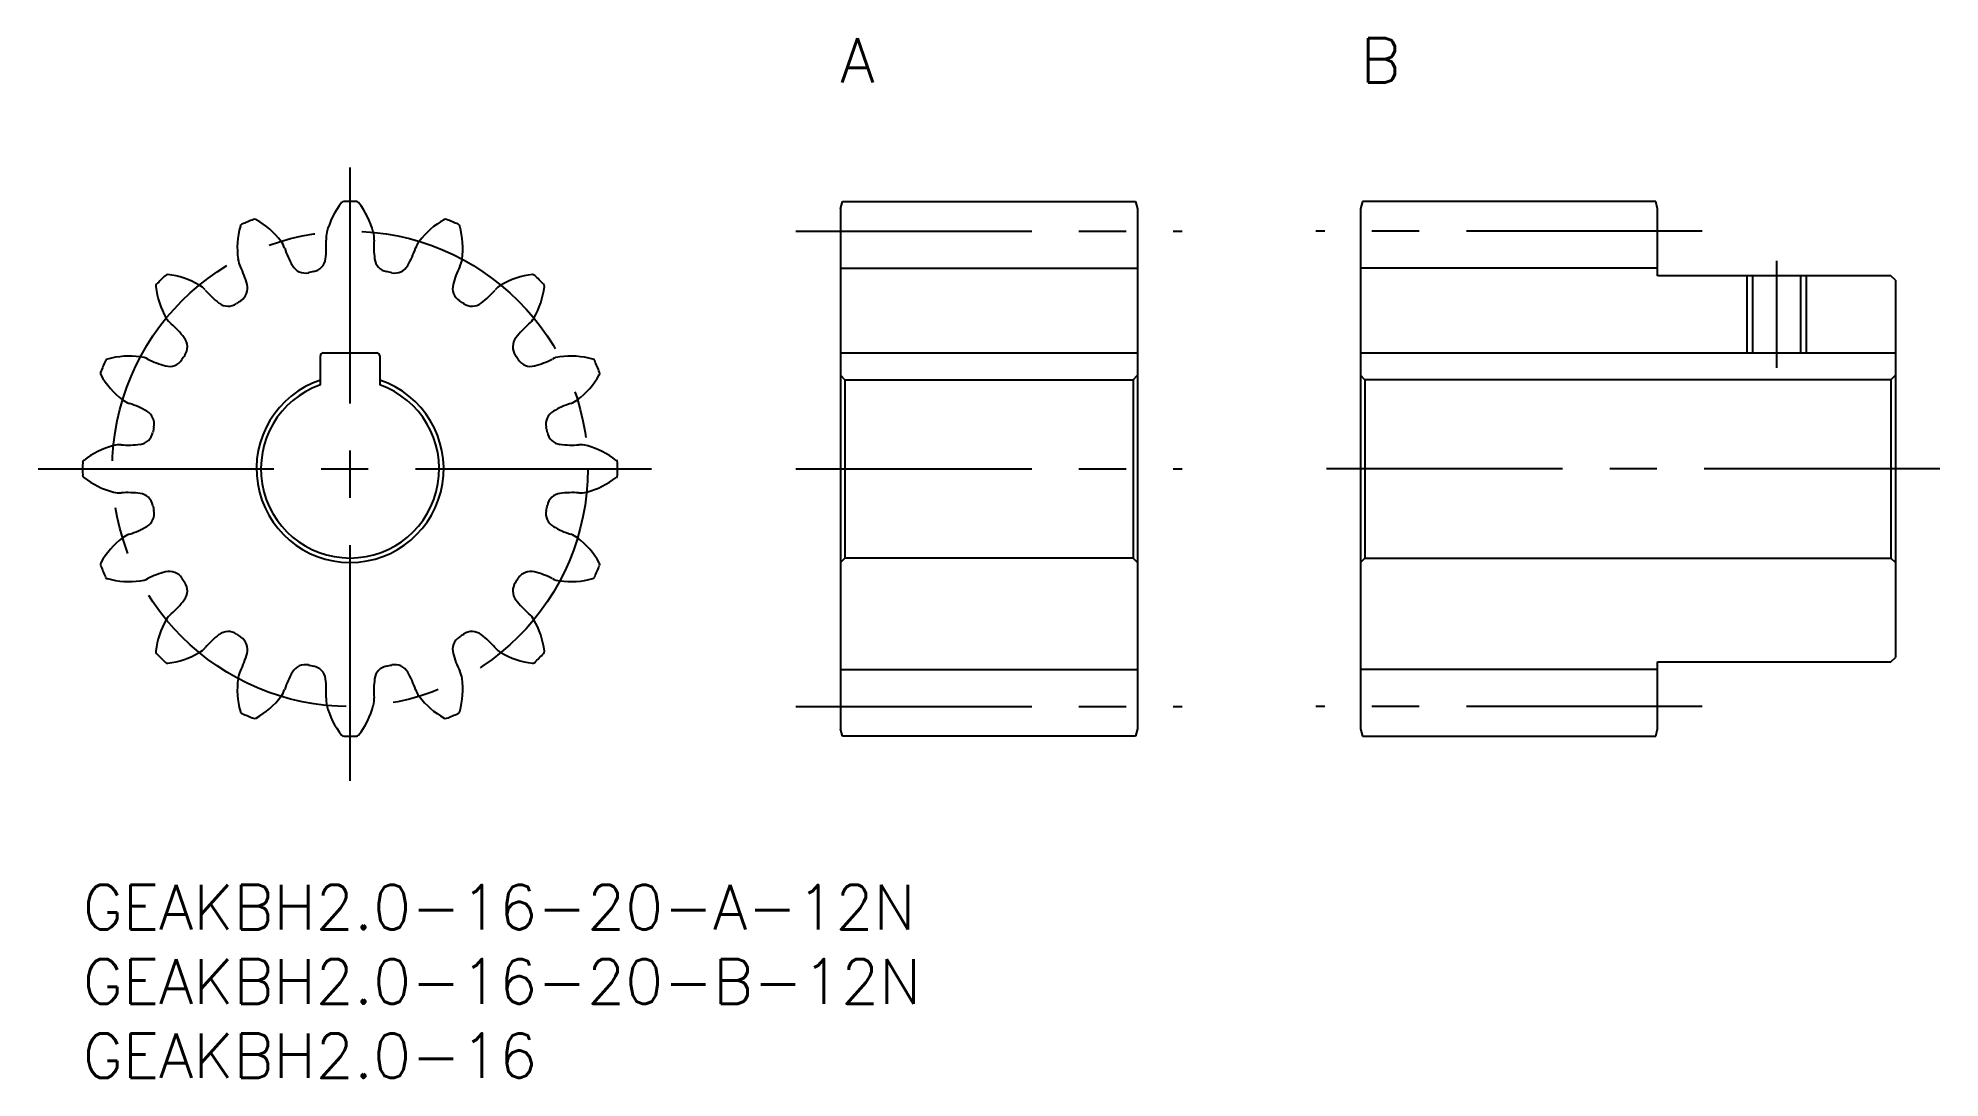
# Model space of a CAD drawing. Extents: x -3 to 125, y -13 to 57.
import ezdxf

# ---------------------------------------------------------------- set-up
doc = ezdxf.new("R2010")
doc.units = 0
doc.header["$LTSCALE"] = 0.5
doc.linetypes.add('CENTER', pattern=[50.8, 31.75, -6.35, 6.35, -6.35])
for name, color, linetype in [('MSM_CENTER', 1, 'CENTER'), ('MSM_CONTINUOUS', 7, 'CONTINUOUS'), ('MSM_NARROW', 5, 'CONTINUOUS'), ('MSM_PART_NUMBER', 7, 'CONTINUOUS')]:
    doc.layers.add(name, color=color, linetype=linetype)
doc.styles.get("Standard").update_dxf_attribs({"font": 'txt.shx', "height": 1, "bigfont": 'bigfont.shx'})

# ---------------------------------------------------------------- blocks, each defined once
blk = doc.blocks.new('*U3')
at = {"layer": 'MSM_PART_NUMBER'}
blk.add_text('GEAKBH2.0-16-20-B-12N', height=3, dxfattribs=at).set_placement((0, -8))
blk = doc.blocks.new('*U4')
at = {"layer": 'MSM_PART_NUMBER'}
blk.add_text('GEAKBH2.0-16-20-A-12N', height=3, dxfattribs=at).set_placement((0, -3))
blk = doc.blocks.new('*U5')
at = {"layer": 'MSM_PART_NUMBER'}
blk.add_text('GEAKBH2.0-16', height=3, dxfattribs=at).set_placement((0, -13))
blk = doc.blocks.new('*U6')
at = {"layer": 'MSM_PART_NUMBER'}
blk.add_text('B', height=3, dxfattribs=at).set_placement((86, 54))
blk = doc.blocks.new('*U7')
at = {"layer": 'MSM_PART_NUMBER'}
blk.add_text('A', height=3, dxfattribs=at).set_placement((51, 54))

msp = doc.modelspace()

# ---------------------------------------------------------------- linework, layer by layer
at = {"layer": 'MSM_CENTER'}
for p, q in [((18, 7), (18, 49)), ((48, 44), (74, 44)), ((109, 44), (83, 44)), ((114, 42), (114, 34.8)), ((-3, 28), (39, 28)), ((48, 28), (74, 28)), ((125, 28), (83, 28)), ((48, 12), (74, 12)), ((109, 12), (83, 12))]:
    msp.add_line(p, q, dxfattribs=at)
msp.add_circle((18, 28), 16, dxfattribs=at)
at = {"layer": 'MSM_CONTINUOUS'}
for p, q in [((51, 45.5), (51.13, 46)), ((51, 45.5), (51, 10.5)), ((51.13, 46), (70.87, 46)), ((70.87, 46), (71, 45.5)), ((71, 45.5), (71, 10.5)), ((86.13, 46), (86, 45.5)), ((86, 45.5), (86, 10.5)), ((105.87, 46), (86.13, 46)), ((106, 45.5), (105.87, 46)), ((106, 41), (106, 45.5)), ((51, 41.5), (71, 41.5)), ((106, 41.5), (86, 41.5)), ((121.7, 41), (106, 41)), ((112.38, 41), (112.38, 35.8)), ((115.62, 41), (115.62, 35.8)), ((122, 40.7), (121.7, 41)), ((122, 40.7), (122, 15.3)), ((16, 33.66), (16, 35.6)), ((16.2, 35.8), (19.8, 35.8)), ((20, 35.6), (20, 33.66)), ((51, 35.8), (71, 35.8)), ((86, 35.8), (122, 35.8)), ((51, 34.3), (51.3, 34)), ((51.3, 34), (51.3, 22)), ((51.3, 34), (70.7, 34)), ((70.7, 34), (71, 34.3)), ((70.7, 34), (70.7, 22)), ((86.3, 34), (86, 34.3)), ((86.3, 34), (86.3, 22)), ((121.7, 34), (86.3, 34)), ((122, 34.3), (121.7, 34)), ((121.7, 34), (121.7, 22)), ((51.3, 22), (51, 21.7)), ((70.7, 22), (51.3, 22)), ((71, 21.7), (70.7, 22)), ((86, 21.7), (86.3, 22)), ((86.3, 22), (121.7, 22)), ((121.7, 22), (122, 21.7)), ((51, 14.5), (71, 14.5)), ((106, 14.5), (86, 14.5)), ((106, 15), (121.7, 15)), ((106, 10.5), (106, 15)), ((121.7, 15), (122, 15.3)), ((51.13, 10), (51, 10.5)), ((71, 10.5), (70.87, 10)), ((86, 10.5), (86.13, 10)), ((105.87, 10), (106, 10.5)), ((70.87, 10), (51.13, 10)), ((86.13, 10), (105.87, 10))]:
    msp.add_line(p, q, dxfattribs=at)
for centre, radius, start, end in [((11.58, 44.6), 0.2, 61.0091, 111.1518), ((21.6, 42.6), 5.33, 141.491, 165.625), ((17.58, 45.8), 0.2, 91.3482, 141.491), ((18, 28), 18, 88.6518, 91.3482), ((18.42, 45.8), 0.2, 38.5091, 88.6518), ((14.4, 42.6), 5.33, 14.375, 38.509), ((24.42, 44.6), 0.2, 68.8482, 118.991), ((15.74, 42.86), 5.33, 163.991, 188.125), ((10.8, 44.28), 0.2, 113.8482, 163.991), ((18, 28), 18, 111.1518, 113.8482), ((9.09, 40.11), 5.33, 36.875, 61.009), ((18, 43.52), 1.62, 165.625, 184.1024), ((18, 43.52), 1.62, 355.8976, 14.375), ((26.91, 40.11), 5.33, 118.991, 143.125), ((18, 28), 18, 66.1518, 68.8482), ((25.2, 44.28), 0.2, 16.0091, 66.1518), ((20.26, 42.86), 5.33, 351.875, 16.009), ((12.06, 42.34), 1.62, 18.3976, 36.875), ((19.67, 44.87), 6.4, 198.4408, 209.8969), ((10, 42.95), 6.4, 352.6031, 4.0592), ((26, 42.95), 6.4, 175.9408, 187.3969), ((16.33, 44.87), 6.4, 330.1031, 341.5592), ((23.94, 42.34), 1.62, 143.125, 161.6024), ((18, 28), 18, 133.6518, 136.3482), ((5.71, 40.88), 0.2, 83.5091, 133.6518), ((5.13, 35.78), 5.33, 59.375, 83.509), ((12.06, 42.34), 1.62, 188.125, 206.6024), ((4.89, 38.75), 6.4, 15.1031, 26.5592), ((14.99, 42.18), 1, 209.8969, 281.9948), ((18, 28), 13.5, 100.5052, 101.9948), ((15.36, 42.26), 1, 280.5052, 352.6031), ((20.64, 42.26), 1, 187.3969, 259.4948), ((18, 28), 13.5, 78.0052, 79.4948), ((21.01, 42.18), 1, 258.0052, 330.1031), ((31.11, 38.75), 6.4, 153.4408, 164.8969), ((23.94, 42.34), 1.62, 333.3976, 351.875), ((30.87, 35.78), 5.33, 96.491, 120.625), ((30.29, 40.88), 0.2, 46.3482, 96.491), ((18, 28), 18, 43.6518, 46.3482), ((5.12, 40.29), 0.2, 136.3482, 186.491), ((10.22, 40.87), 5.33, 186.491, 210.625), ((7.02, 38.98), 1.62, 40.8976, 59.375), ((13.08, 44.23), 6.4, 220.9408, 232.3969), ((10.1, 40.16), 1, 303.0052, 15.1031), ((25.9, 40.16), 1, 164.8969, 236.9948), ((22.92, 44.23), 6.4, 307.6031, 319.0592), ((28.98, 38.98), 1.62, 120.625, 139.1024), ((25.78, 40.87), 5.33, 329.375, 353.509), ((30.88, 40.29), 0.2, 353.509, 43.6518), ((9.79, 39.95), 1, 232.3969, 304.4948), ((18, 28), 13.5, 123.0052, 124.4948), ((18, 28), 13.5, 55.5052, 56.9948), ((26.21, 39.95), 1, 235.5052, 307.6031), ((7.02, 38.98), 1.62, 210.625, 229.1024), ((1.77, 32.92), 6.4, 37.6031, 49.0592), ((34.23, 32.92), 6.4, 130.9408, 142.3969), ((28.98, 38.98), 1.62, 310.8976, 329.375), ((6.05, 36.21), 1, 325.5052, 37.6031), ((29.95, 36.21), 1, 142.3969, 214.4948), ((18, 28), 18, 156.1518, 158.8482), ((1.72, 35.2), 0.2, 106.0091, 156.1518), ((3.14, 30.26), 5.33, 81.875, 106.009), ((3.66, 33.94), 1.62, 63.3976, 81.875), ((7.25, 41.11), 6.4, 243.4408, 254.8969), ((5.84, 35.9), 1, 254.8969, 326.9948), ((18, 28), 13.5, 145.5052, 146.9948), ((16.2, 35.6), 0.2, 90, 180), ((19.8, 35.6), 0.2, 0, 90), ((18, 28), 13.5, 33.0052, 34.4948), ((30.16, 35.9), 1, 213.0052, 285.1031), ((28.75, 41.11), 6.4, 285.1031, 296.5592), ((32.34, 33.94), 1.62, 98.125, 116.6024), ((32.86, 30.26), 5.33, 73.991, 98.125), ((34.28, 35.2), 0.2, 23.8482, 73.991), ((18, 28), 18, 21.1518, 23.8482), ((1.4, 34.42), 0.2, 158.8482, 208.991), ((5.89, 36.91), 5.33, 208.991, 233.125), ((18, 28), 6.3, 108.5094, 71.4906), ((18, 28), 6, 109.4712, 70.5288), ((30.11, 36.91), 5.33, 306.875, 331.009), ((34.6, 34.42), 0.2, 331.009, 21.1518), ((3.66, 33.94), 1.62, 233.125, 251.6024), ((1.13, 26.33), 6.4, 60.1031, 71.5592), ((34.87, 26.33), 6.4, 108.4408, 119.8969), ((32.34, 33.94), 1.62, 288.3976, 306.875), ((3.82, 31.01), 1, 348.0052, 60.1031), ((18, 28), 13.5, 168.0052, 169.4948), ((32.18, 31.01), 1, 119.8969, 191.9949), ((18, 28), 13.5, 10.5052, 11.9948), ((3.4, 24.4), 5.33, 104.375, 128.509), ((2.48, 28), 1.62, 85.8976, 104.375), ((3.05, 36), 6.4, 265.9408, 277.3969), ((3.74, 30.64), 1, 277.3969, 349.4948), ((32.26, 30.64), 1, 190.5052, 262.6031), ((32.95, 36), 6.4, 262.6031, 274.0592), ((33.52, 28), 1.62, 75.625, 94.1024), ((32.6, 24.4), 5.33, 51.491, 75.625), ((0.2, 28.42), 0.2, 128.5091, 178.6518), ((18, 28), 18, 178.6518, 181.3482), ((35.8, 28.42), 0.2, 1.3482, 51.491), ((18, 28), 18, 358.6518, 1.3482), ((0.2, 27.58), 0.2, 181.3482, 231.491), ((3.4, 31.6), 5.33, 231.491, 255.625), ((32.6, 31.6), 5.33, 284.375, 308.509), ((35.8, 27.58), 0.2, 308.509, 358.6518), ((2.48, 28), 1.62, 255.625, 274.1024), ((3.05, 20), 6.4, 82.6031, 94.0592), ((3.74, 25.36), 1, 10.5052, 82.6031), ((32.26, 25.36), 1, 97.3969, 169.4948), ((32.95, 20), 6.4, 85.9408, 97.3969), ((33.52, 28), 1.62, 265.8976, 284.375), ((3.82, 24.99), 1, 299.8969, 11.9948), ((18, 28), 13.5, 190.5052, 191.9948), ((32.18, 24.99), 1, 168.0052, 240.1031), ((18, 28), 13.5, 348.0052, 349.4948), ((5.89, 19.09), 5.33, 126.875, 151.009), ((3.66, 22.06), 1.62, 108.3976, 126.875), ((1.13, 29.67), 6.4, 288.4408, 299.8969), ((34.87, 29.67), 6.4, 240.1031, 251.5592), ((32.34, 22.06), 1.62, 53.125, 71.6024), ((30.11, 19.09), 5.33, 28.991, 53.125), ((1.4, 21.58), 0.2, 151.0091, 201.1518), ((18, 28), 18, 201.1518, 203.8482), ((1.72, 20.8), 0.2, 203.8482, 253.991), ((3.14, 25.74), 5.33, 253.991, 278.125), ((3.66, 22.06), 1.62, 278.125, 296.6024), ((7.25, 14.89), 6.4, 105.1031, 116.5592), ((5.84, 20.1), 1, 33.0052, 105.1031), ((18, 28), 13.5, 213.0052, 214.4948), ((18, 28), 13.5, 325.5052, 326.9948), ((30.16, 20.1), 1, 74.8969, 146.9948), ((28.75, 14.89), 6.4, 63.4408, 74.8969), ((32.34, 22.06), 1.62, 243.3976, 261.875), ((32.86, 25.74), 5.33, 261.875, 286.009), ((34.28, 20.8), 0.2, 286.009, 336.1518), ((18, 28), 18, 336.1518, 338.8482), ((34.6, 21.58), 0.2, 338.8482, 28.991), ((6.05, 19.79), 1, 322.3969, 34.4948), ((29.95, 19.79), 1, 145.5052, 217.6031), ((7.02, 17.02), 1.62, 130.8976, 149.375), ((1.77, 23.08), 6.4, 310.9408, 322.3969), ((34.23, 23.08), 6.4, 217.6031, 229.0592), ((28.98, 17.02), 1.62, 30.625, 49.1024), ((10.22, 15.13), 5.33, 149.375, 173.509), ((13.08, 11.77), 6.4, 127.6031, 139.0592), ((9.79, 16.05), 1, 55.5052, 127.6031), ((18, 28), 13.5, 235.5052, 236.9948), ((10.1, 15.84), 1, 344.8969, 56.9948), ((25.9, 15.84), 1, 123.0052, 195.1031), ((18, 28), 13.5, 303.0052, 304.4948), ((26.21, 16.05), 1, 52.3969, 124.4948), ((22.92, 11.77), 6.4, 40.9408, 52.3969), ((25.78, 15.13), 5.33, 6.491, 30.625), ((5.12, 15.71), 0.2, 173.5091, 223.6518), ((18, 28), 18, 223.6518, 226.3482), ((5.13, 20.22), 5.33, 276.491, 300.625), ((7.02, 17.02), 1.62, 300.625, 319.1024), ((4.89, 17.25), 6.4, 333.4408, 344.8969), ((31.11, 17.25), 6.4, 195.1031, 206.5592), ((28.98, 17.02), 1.62, 220.8976, 239.375), ((30.87, 20.22), 5.33, 239.375, 263.509), ((18, 28), 18, 313.6518, 316.3482), ((30.88, 15.71), 0.2, 316.3482, 6.491), ((5.71, 15.12), 0.2, 226.3482, 276.491), ((12.06, 13.66), 1.62, 153.3976, 171.875), ((19.67, 11.13), 6.4, 150.1031, 161.5592), ((14.99, 13.82), 1, 78.0052, 150.1031), ((18, 28), 13.5, 258.0052, 259.4948), ((15.36, 13.74), 1, 7.3969, 79.4948), ((20.64, 13.74), 1, 100.5052, 172.6031), ((18, 28), 13.5, 280.5052, 281.9948), ((21.01, 13.82), 1, 29.8969, 101.9948), ((16.33, 11.13), 6.4, 18.4408, 29.8969), ((23.94, 13.66), 1.62, 8.125, 26.6024), ((30.29, 15.12), 0.2, 263.509, 313.6518), ((15.74, 13.14), 5.33, 171.875, 196.009), ((12.06, 13.66), 1.62, 323.125, 341.6024), ((10, 13.05), 6.4, 355.9408, 7.3969), ((26, 13.05), 6.4, 172.6031, 184.0592), ((23.94, 13.66), 1.62, 198.3976, 216.875), ((20.26, 13.14), 5.33, 343.991, 8.125), ((10.8, 11.72), 0.2, 196.0091, 246.1518), ((18, 28), 18, 246.1518, 248.8482), ((9.09, 15.89), 5.33, 298.991, 323.125), ((18, 12.48), 1.62, 175.8976, 194.375), ((21.6, 13.4), 5.33, 194.375, 218.509), ((14.4, 13.4), 5.33, 321.491, 345.625), ((18, 12.48), 1.62, 345.625, 4.1024), ((26.91, 15.89), 5.33, 216.875, 241.009), ((18, 28), 18, 291.1518, 293.8482), ((25.2, 11.72), 0.2, 293.8482, 343.991), ((11.58, 11.4), 0.2, 248.8482, 298.991), ((24.42, 11.4), 0.2, 241.009, 291.1518), ((17.58, 10.2), 0.2, 218.5091, 268.6518), ((18, 28), 18, 268.6518, 271.3482), ((18.42, 10.2), 0.2, 271.3482, 321.491)]:
    msp.add_arc(centre, radius, start, end, dxfattribs=at)
at = {"layer": 'MSM_NARROW'}
for p, q in [((112, 41), (112, 35.8)), ((116, 41), (116, 35.8))]:
    msp.add_line(p, q, dxfattribs=at)

# ---------------------------------------------------------------- block references
at = {"layer": 'MSM_CONTINUOUS'}
for name in ['*U7', '*U6', '*U4', '*U3', '*U5']:
    msp.add_blockref(name, (0, 0), dxfattribs=at)

doc.saveas('drawing.dxf')
